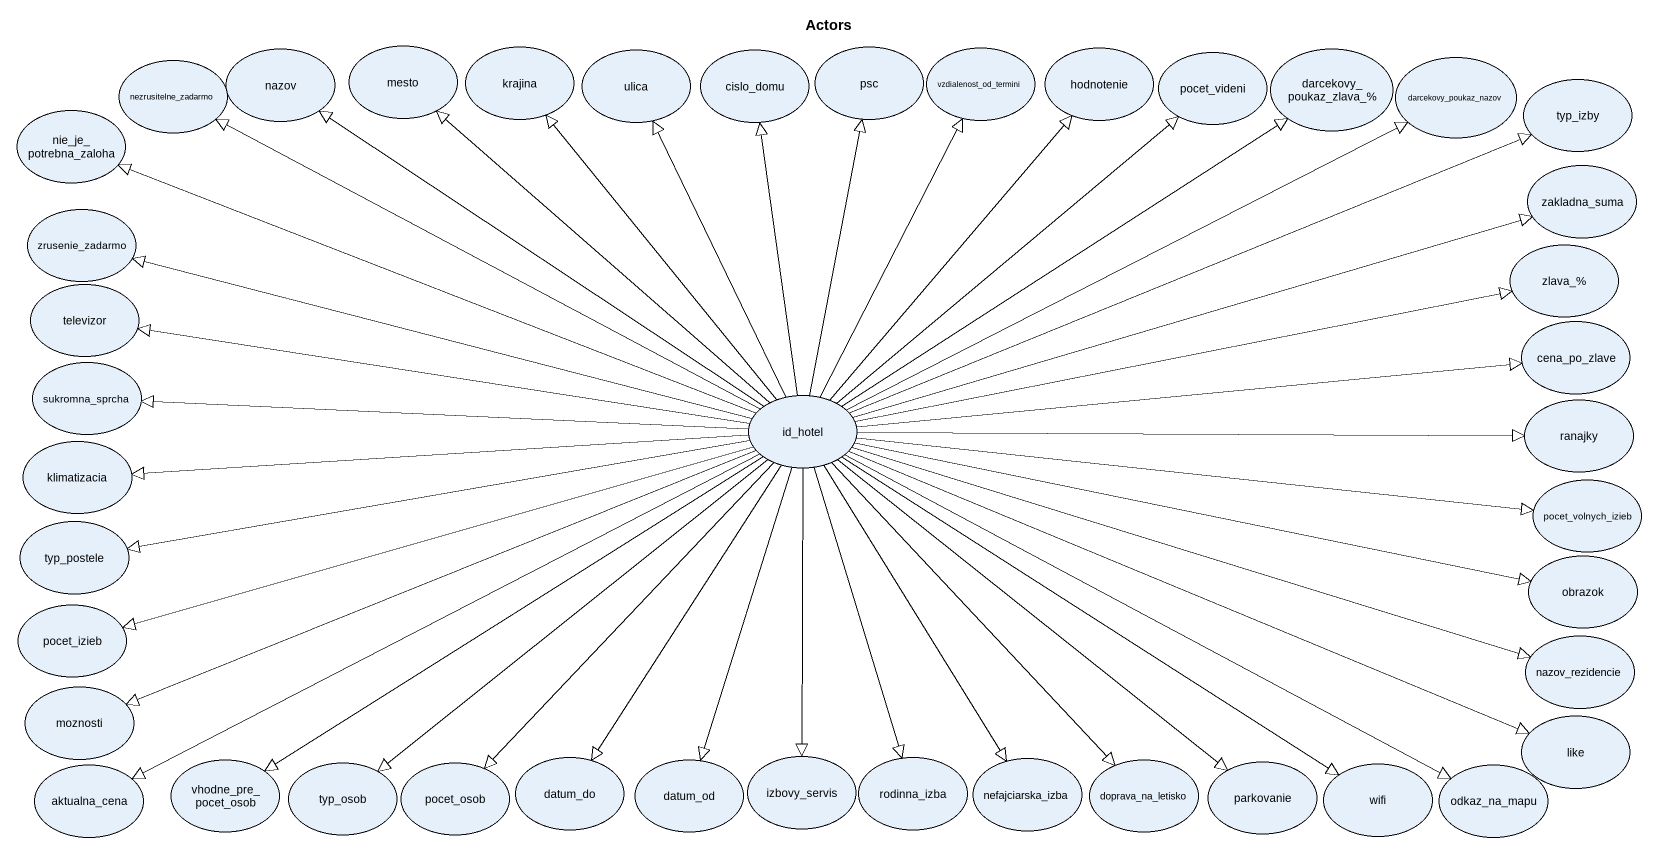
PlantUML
@startuml
title Actors
usecase nazov
usecase mesto
usecase krajina
usecase ulica
usecase cislo_domu
usecase psc
usecase vzdialenost_od_termini
usecase hodnotenie
usecase pocet_videni
usecase "darcekovy_poukaz_zlava_%" as darcekovy_poukaz_zlava
usecase darcekovy_poukaz_nazov
usecase nezrusitelne_zadarmo
usecase typ_izby
usecase nie_je_potrebna_zaloha
usecase zakladna_suma
usecase zrusenie_zadarmo
usecase "zlava_%" as zlava
usecase televizor
usecase cena_po_zlave
usecase sukromna_sprcha
usecase id_hotel
usecase ranajky
usecase klimatizacia
usecase typ_postele
usecase pocet_volnych_izieb
usecase obrazok
usecase pocet_izieb
usecase nazov_rezidencie
usecase moznosti
usecase vhodne_pre_pocet_osob
usecase datum_do
usecase datum_od
usecase izbovy_servis
usecase rodinna_izba
usecase nefajciarska_izba
usecase doprava_na_letisko
usecase like
usecase aktualna_cena
usecase typ_osob
usecase pocet_osob
usecase parkovanie
usecase wifi
usecase odkaz_na_mapu
id_hotel -up-|> nazov
id_hotel -up-|> mesto
id_hotel -up-|> krajina
id_hotel -up-|> ulica
id_hotel -up-|> cislo_domu
id_hotel -up-|> psc
id_hotel -up-|> vzdialenost_od_termini
id_hotel -up-|> hodnotenie
id_hotel -up-|> pocet_videni
id_hotel -up-|> darcekovy_poukaz_zlava
id_hotel -right-|> darcekovy_poukaz_nazov
id_hotel -left-|> nezrusitelne_zadarmo
id_hotel -right-|> typ_izby
id_hotel -left-|> nie_je_potrebna_zaloha
id_hotel -right-|> zakladna_suma
id_hotel -left-|> zrusenie_zadarmo
id_hotel -right-|> zlava
id_hotel -left-|> televizor
id_hotel -right-|> cena_po_zlave
id_hotel -left-|> sukromna_sprcha
id_hotel -right-|> ranajky
id_hotel -left-|> klimatizacia
id_hotel -left-|> typ_postele
id_hotel -right-|> pocet_volnych_izieb
id_hotel -right-|> obrazok
id_hotel -left-|> pocet_izieb
id_hotel -right-|> nazov_rezidencie
id_hotel -left-|> moznosti
id_hotel --|> vhodne_pre_pocet_osob
id_hotel --|> datum_do
id_hotel --|> datum_od
id_hotel --|> izbovy_servis
id_hotel --|> rodinna_izba
id_hotel --|> nefajciarska_izba
id_hotel --|> doprava_na_letisko
id_hotel -right-|> like
id_hotel -left-|> aktualna_cena
id_hotel --|> typ_osob
id_hotel --|> pocet_osob
id_hotel --|> parkovanie
id_hotel --|> wifi
id_hotel -right-|> odkaz_na_mapu
@enduml
